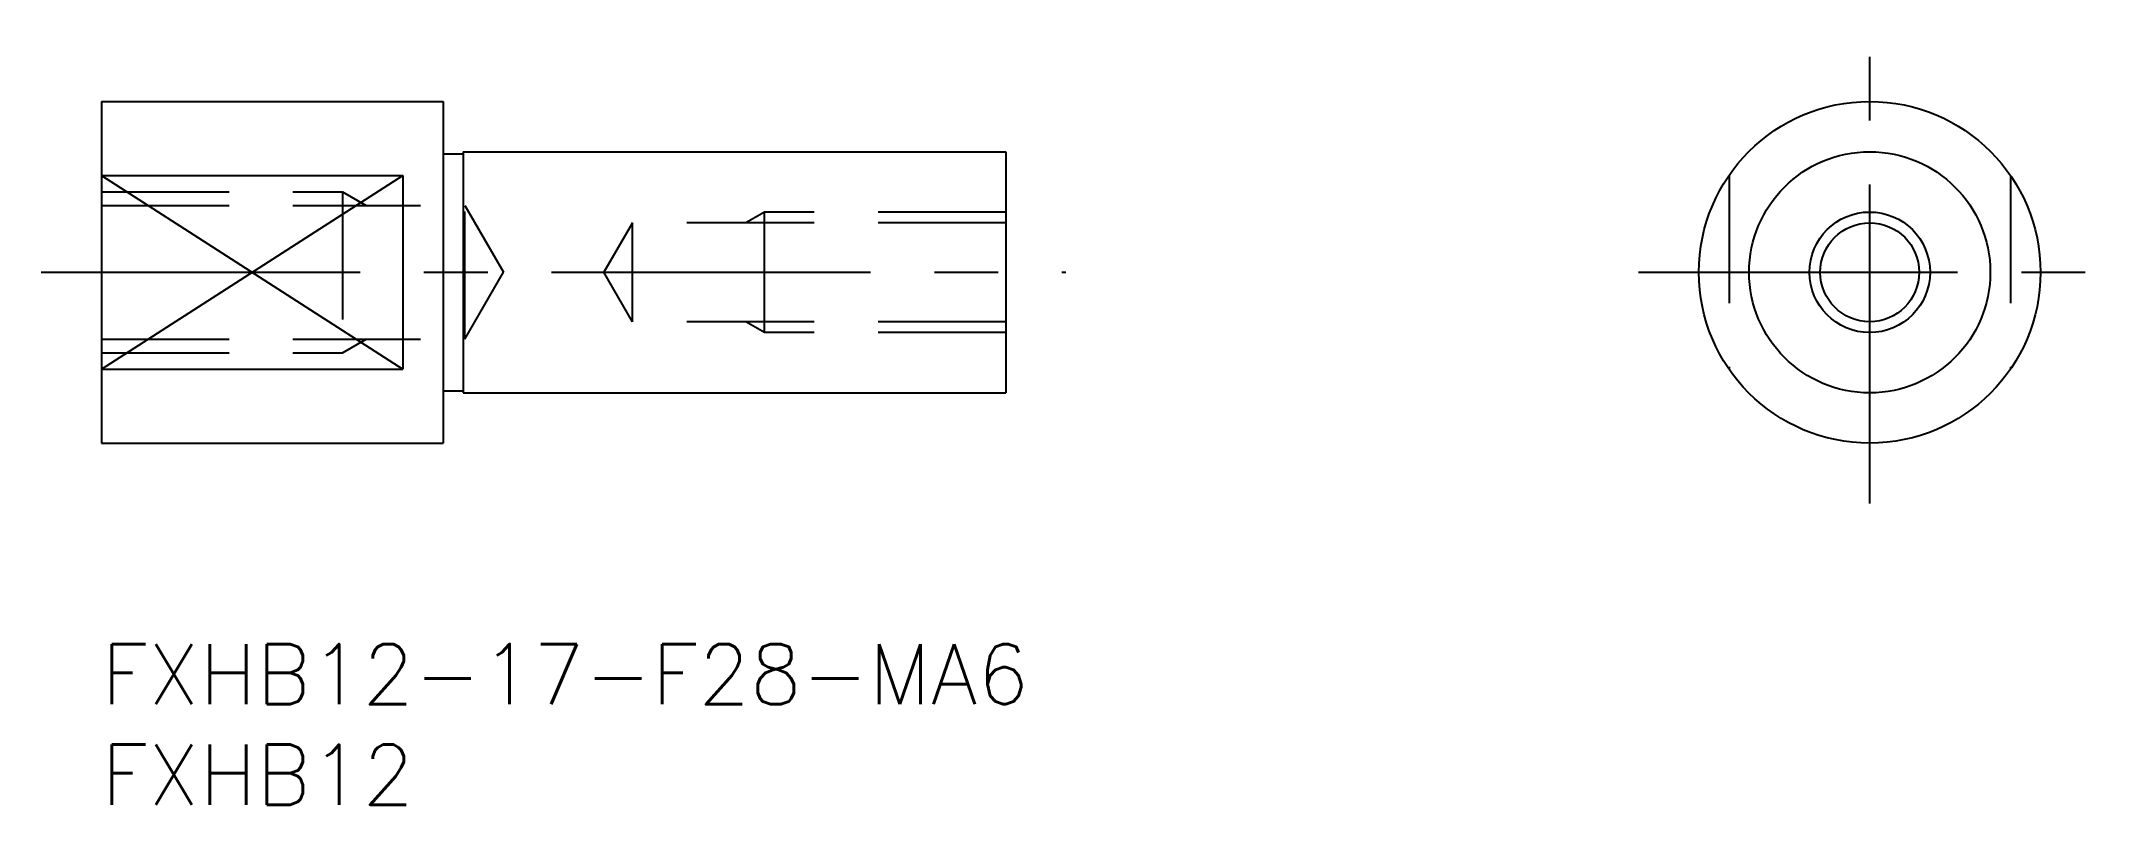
# Model space of a CAD drawing. Extents: x -3 to 99, y -8 to 30.
import ezdxf

# ---------------------------------------------------------------- set-up
doc = ezdxf.new("R2010")
doc.units = 0
doc.header["$LTSCALE"] = 0.5
doc.linetypes.add('CENTER', pattern=[50.8, 31.75, -6.35, 6.35, -6.35])
doc.linetypes.add('DASHED', pattern=[19.05, 12.7, -6.35])
for name, color, linetype in [('MSM_CENTER', 1, 'CENTER'), ('MSM_CONTINUOUS', 7, 'CONTINUOUS'), ('MSM_DASHED', 4, 'DASHED'), ('MSM_NARROW', 5, 'CONTINUOUS'), ('MSM_PART_NUMBER', 7, 'CONTINUOUS')]:
    doc.layers.add(name, color=color, linetype=linetype)
doc.styles.get("Standard").update_dxf_attribs({"font": 'txt.shx', "height": 3, "bigfont": 'bigfont.shx'})

msp = doc.modelspace()

# ---------------------------------------------------------------- linework, layer by layer
at = {"layer": 'MSM_CENTER'}
for p, q in [((88, 7), (88, 30)), ((-3, 18.5), (48, 18.5)), ((76.5, 18.5), (99.5, 18.5))]:
    msp.add_line(p, q, dxfattribs=at)
at = {"layer": 'MSM_CONTINUOUS'}
for p, q in [((0, 27), (0, 10)), ((0, 27), (17, 27)), ((17, 27), (17, 10)), ((17, 24.4), (18, 24.4)), ((18, 24.5), (45, 24.5)), ((18, 24.5), (18, 12.5)), ((45, 24.5), (45, 12.5)), ((0, 23.32), (15, 23.32)), ((15, 23.32), (15, 13.68)), ((0, 13.68), (15, 13.68)), ((17, 12.6), (18, 12.6)), ((18, 12.5), (45, 12.5)), ((0, 10), (17, 10))]:
    msp.add_line(p, q, dxfattribs=at)
for radius in [8.5, 6, 2.46]:
    msp.add_circle((88, 18.5), radius, dxfattribs=at)
at = {"layer": 'MSM_DASHED'}
for p, q in [((81, 23.32), (81, 13.68)), ((95, 23.32), (95, 13.68)), ((0, 22.5), (12, 22.5)), ((0, 21.82), (18.08, 21.82)), ((12, 22.5), (13.17, 21.82)), ((12, 22.5), (12, 14.5)), ((18.08, 15.18), (18.08, 21.82)), ((18.08, 21.82), (20, 18.5)), ((26.42, 20.96), (25, 18.5)), ((45, 20.96), (26.42, 20.96)), ((26.42, 16.04), (26.42, 20.96)), ((33, 21.5), (32.06, 20.96)), ((45, 21.5), (33, 21.5)), ((33, 15.5), (33, 21.5)), ((18.08, 15.18), (20, 18.5)), ((26.42, 16.04), (25, 18.5)), ((45, 16.04), (26.42, 16.04)), ((33, 15.5), (32.06, 16.04)), ((45, 15.5), (33, 15.5)), ((0, 15.18), (18.08, 15.18)), ((0, 14.5), (12, 14.5)), ((12, 14.5), (13.17, 15.18))]:
    msp.add_line(p, q, dxfattribs=at)
at = {"layer": 'MSM_NARROW'}
for p, q in [((0, 23.32), (15, 13.68)), ((0, 13.68), (15, 23.32))]:
    msp.add_line(p, q, dxfattribs=at)
msp.add_circle((88, 18.5), 3, dxfattribs=at)

# ---------------------------------------------------------------- texts
at = {"layer": 'MSM_PART_NUMBER'}
for s, p in [('FXHB12-17-F28-MA6', (0, -3)), ('FXHB12', (0, -8))]:
    msp.add_text(s, height=3, dxfattribs=at).set_placement(p)

doc.saveas('drawing.dxf')
